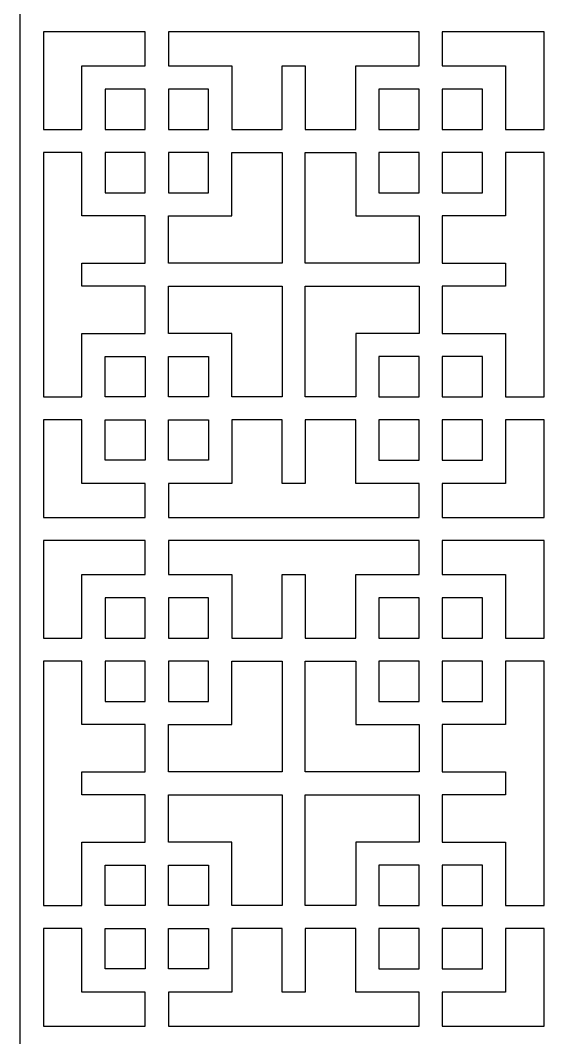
# Model space of a CAD drawing. Header units: centimetres. Extents: x -9.1 to 4.5, y -11.1 to 12.3.
# Drawn here: x -1.6 to 1.47, y 0.57 to 6.4 of the extents above; entities that cross this region are included whole.
import ezdxf

# ---------------------------------------------------------------- set-up
doc = ezdxf.new("R2010")
doc.units = ezdxf.units.CM
doc.header["$MEASUREMENT"] = 0
doc.layers.add('layer 1', color=7, linetype='Continuous')

msp = doc.modelspace()

# ---------------------------------------------------------------- linework, layer by layer
at = {"layer": 'layer 1', "color": 242}
for points, knots in [([(4.53861, -11.08839), (4.53861, -11.08839), (4.53861, -11.01742), (4.53861, -11.01742), (4.53861, -11.01742), (4.53861, -11.01742), (4.53861, -8.23555), (4.53861, -8.23555), (4.53861, -8.23555), (4.53861, -8.23555), (4.53861, -8.20024), (4.53861, -8.20024), (4.53861, -8.20024), (4.53861, -8.20024), (4.53861, -8.17408), (4.53861, -8.17408), (4.53861, -8.17408), (4.53861, -8.17408), (4.53861, -8.10311), (4.53861, -8.10311), (4.53861, -8.10311), (4.53861, -8.10311), (4.53861, -5.32124), (4.53861, -5.32124), (4.53861, -5.32124), (4.53861, -5.32124), (4.53861, -5.28593), (4.53861, -5.28593), (4.53861, -5.28593), (4.53861, -5.28593), (4.53861, -5.25977), (4.53861, -5.25977), (4.53861, -5.25977), (4.53861, -5.25977), (4.53861, -5.1888), (4.53861, -5.1888), (4.53861, -5.1888), (4.53861, -5.1888), (4.53861, -2.40694), (4.53861, -2.40694), (4.53861, -2.40694), (4.53861, -2.40694), (4.53861, -2.37162), (4.53861, -2.37162), (4.53861, -2.37162), (4.53861, -2.37162), (4.53861, -2.34547), (4.53861, -2.34547), (4.53861, -2.34547), (4.53861, -2.34547), (4.53861, -2.2745), (4.53861, -2.2745), (4.53861, -2.2745), (4.53861, -2.2745), (4.53861, 0.50737), (4.53861, 0.50737), (4.53861, 0.50737), (4.53861, 0.50737), (4.53861, 0.54268), (4.53861, 0.54268), (4.53861, 0.54268), (4.53861, 0.54268), (4.53861, 0.56884), (4.53861, 0.56884), (4.53861, 0.56884), (4.53861, 0.56884), (4.53861, 0.63981), (4.53861, 0.63981), (4.53861, 0.63981), (4.53861, 0.63981), (4.53861, 3.42168), (4.53861, 3.42168), (4.53861, 3.42168), (4.53861, 3.42168), (4.53861, 3.45699), (4.53861, 3.45699), (4.53861, 3.45699), (4.53861, 3.45699), (4.53861, 3.48315), (4.53861, 3.48315), (4.53861, 3.48315), (4.53861, 3.48315), (4.53861, 3.55412), (4.53861, 3.55412), (4.53861, 3.55412), (4.53861, 3.55412), (4.53861, 6.33599), (4.53861, 6.33599), (4.53861, 6.33599), (4.53861, 6.33599), (4.53861, 6.3713), (4.53861, 6.3713), (4.53861, 6.3713), (4.53861, 6.3713), (4.53861, 6.39745), (4.53861, 6.39745), (4.53861, 6.39745), (4.53861, 6.39745), (4.53861, 6.46843), (4.53861, 6.46843), (4.53861, 6.46843), (4.53861, 6.46843), (4.53861, 9.25029), (4.53861, 9.25029), (4.53861, 9.25029), (4.53861, 9.25029), (4.53861, 9.28561), (4.53861, 9.28561), (4.53861, 9.28561), (4.53861, 9.28561), (4.53861, 9.31176), (4.53861, 9.31176), (4.53861, 9.31176), (4.53861, 9.31176), (4.53861, 9.38273), (4.53861, 9.38273), (4.53861, 9.38273), (4.53861, 9.38273), (4.53861, 12.1646), (4.53861, 12.1646), (4.53861, 12.1646), (4.53861, 12.1646), (4.53861, 12.19991), (4.53861, 12.19991), (4.53861, 12.19991), (4.53861, 12.19991), (4.53861, 12.29704), (4.53861, 12.29704), (4.53861, 12.29704), (4.53861, 12.29704), (-1.60101, 12.29704), (-1.60101, 12.29704), (-1.60101, 12.29704), (-1.60101, 12.29704), (-1.60101, 12.19991), (-1.60101, 12.19991), (-1.60101, 12.19991), (-1.60101, 12.19991), (-1.60101, 12.1646), (-1.60101, 12.1646), (-1.60101, 12.1646), (-1.60101, 12.1646), (-1.60101, 9.38273), (-1.60101, 9.38273), (-1.60101, 9.38273), (-1.60101, 9.38273), (-1.60101, 9.3638), (-1.60101, 9.3638), (-1.60101, 9.3638), (-1.60101, 9.3638), (-1.60101, 9.28561), (-1.60101, 9.28561), (-1.60101, 9.28561), (-1.60101, 9.28561), (-1.60101, 9.25029), (-1.60101, 9.25029), (-1.60101, 9.25029), (-1.60101, 9.25029), (-1.60101, 6.46843), (-1.60101, 6.46843), (-1.60101, 6.46843), (-1.60101, 6.46843), (-1.60101, 6.44949), (-1.60101, 6.44949), (-1.60101, 6.44949), (-1.60101, 6.44949), (-1.60101, 6.3713), (-1.60101, 6.3713), (-1.60101, 6.3713), (-1.60101, 6.3713), (-1.60101, 6.33599), (-1.60101, 6.33599), (-1.60101, 6.33599), (-1.60101, 6.33599), (-1.60101, 3.55412), (-1.60101, 3.55412), (-1.60101, 3.55412), (-1.60101, 3.55412), (-1.60101, 3.53518), (-1.60101, 3.53518), (-1.60101, 3.53518), (-1.60101, 3.53518), (-1.60101, 3.45699), (-1.60101, 3.45699), (-1.60101, 3.45699), (-1.60101, 3.45699), (-1.60101, 3.42168), (-1.60101, 3.42168), (-1.60101, 3.42168), (-1.60101, 3.42168), (-1.60101, 0.63981), (-1.60101, 0.63981), (-1.60101, 0.63981), (-1.60101, 0.63981), (-1.60101, 0.62088), (-1.60101, 0.62088), (-1.60101, 0.62088), (-1.60101, 0.62088), (-1.60101, 0.54268), (-1.60101, 0.54268), (-1.60101, 0.54268), (-1.60101, 0.54268), (-1.60101, 0.50737), (-1.60101, 0.50737), (-1.60101, 0.50737), (-1.60101, 0.50737), (-1.60101, -2.2745), (-1.60101, -2.2745), (-1.60101, -2.2745), (-1.60101, -2.2745), (-1.60101, -2.29343), (-1.60101, -2.29343), (-1.60101, -2.29343), (-1.60101, -2.29343), (-1.60101, -2.37162), (-1.60101, -2.37162), (-1.60101, -2.37162), (-1.60101, -2.37162), (-1.60101, -2.40694), (-1.60101, -2.40694), (-1.60101, -2.40694), (-1.60101, -2.40694), (-1.60101, -5.1888), (-1.60101, -5.1888), (-1.60101, -5.1888), (-1.60101, -5.1888), (-1.60101, -5.20774), (-1.60101, -5.20774), (-1.60101, -5.20774), (-1.60101, -5.20774), (-1.60101, -5.28593), (-1.60101, -5.28593), (-1.60101, -5.28593), (-1.60101, -5.28593), (-1.60101, -5.32124), (-1.60101, -5.32124), (-1.60101, -5.32124), (-1.60101, -5.32124), (-1.60101, -8.10311), (-1.60101, -8.10311), (-1.60101, -8.10311), (-1.60101, -8.10311), (-1.60101, -8.12204), (-1.60101, -8.12204), (-1.60101, -8.12204), (-1.60101, -8.12204), (-1.60101, -8.20024), (-1.60101, -8.20024), (-1.60101, -8.20024), (-1.60101, -8.20024), (-1.60101, -8.23555), (-1.60101, -8.23555), (-1.60101, -8.23555), (-1.60101, -8.23555), (-1.60101, -11.01742), (-1.60101, -11.01742), (-1.60101, -11.01742), (-1.60101, -11.01742), (-1.60101, -11.03635), (-1.60101, -11.03635), (-1.60101, -11.03635), (-1.60101, -11.03635), (-1.60101, -11.14986), (-1.60101, -11.14986), (-1.60101, -11.14986), (-1.60101, -11.14986), (4.53861, -11.14986), (4.53861, -11.14986), (4.53861, -11.14986), (4.53861, -11.14986), (4.53861, -11.08839), (4.53861, -11.08839)], [0, 0, 0, 0, 0.0144928, 0.0144928, 0.0144928, 0.0144928, 0.0289855, 0.0289855, 0.0289855, 0.0289855, 0.0434783, 0.0434783, 0.0434783, 0.0434783, 0.057971, 0.057971, 0.057971, 0.057971, 0.0724638, 0.0724638, 0.0724638, 0.0724638, 0.0869565, 0.0869565, 0.0869565, 0.0869565, 0.1014493, 0.1014493, 0.1014493, 0.1014493, 0.115942, 0.115942, 0.115942, 0.115942, 0.1304348, 0.1304348, 0.1304348, 0.1304348, 0.1449275, 0.1449275, 0.1449275, 0.1449275, 0.1594203, 0.1594203, 0.1594203, 0.1594203, 0.173913, 0.173913, 0.173913, 0.173913, 0.1884058, 0.1884058, 0.1884058, 0.1884058, 0.2028986, 0.2028986, 0.2028986, 0.2028986, 0.2173913, 0.2173913, 0.2173913, 0.2173913, 0.2318841, 0.2318841, 0.2318841, 0.2318841, 0.2463768, 0.2463768, 0.2463768, 0.2463768, 0.2608696, 0.2608696, 0.2608696, 0.2608696, 0.2753623, 0.2753623, 0.2753623, 0.2753623, 0.2898551, 0.2898551, 0.2898551, 0.2898551, 0.3043478, 0.3043478, 0.3043478, 0.3043478, 0.3188406, 0.3188406, 0.3188406, 0.3188406, 0.3333333, 0.3333333, 0.3333333, 0.3333333, 0.3478261, 0.3478261, 0.3478261, 0.3478261, 0.3623188, 0.3623188, 0.3623188, 0.3623188, 0.3768116, 0.3768116, 0.3768116, 0.3768116, 0.3913043, 0.3913043, 0.3913043, 0.3913043, 0.4057971, 0.4057971, 0.4057971, 0.4057971, 0.4202899, 0.4202899, 0.4202899, 0.4202899, 0.4347826, 0.4347826, 0.4347826, 0.4347826, 0.4492754, 0.4492754, 0.4492754, 0.4492754, 0.4637681, 0.4637681, 0.4637681, 0.4637681, 0.4782609, 0.4782609, 0.4782609, 0.4782609, 0.4927536, 0.4927536, 0.4927536, 0.4927536, 0.5072464, 0.5072464, 0.5072464, 0.5072464, 0.5217391, 0.5217391, 0.5217391, 0.5217391, 0.5362319, 0.5362319, 0.5362319, 0.5362319, 0.5507246, 0.5507246, 0.5507246, 0.5507246, 0.5652174, 0.5652174, 0.5652174, 0.5652174, 0.5797101, 0.5797101, 0.5797101, 0.5797101, 0.5942029, 0.5942029, 0.5942029, 0.5942029, 0.6086957, 0.6086957, 0.6086957, 0.6086957, 0.6231884, 0.6231884, 0.6231884, 0.6231884, 0.6376812, 0.6376812, 0.6376812, 0.6376812, 0.6521739, 0.6521739, 0.6521739, 0.6521739, 0.6666667, 0.6666667, 0.6666667, 0.6666667, 0.6811594, 0.6811594, 0.6811594, 0.6811594, 0.6956522, 0.6956522, 0.6956522, 0.6956522, 0.7101449, 0.7101449, 0.7101449, 0.7101449, 0.7246377, 0.7246377, 0.7246377, 0.7246377, 0.7391304, 0.7391304, 0.7391304, 0.7391304, 0.7536232, 0.7536232, 0.7536232, 0.7536232, 0.7681159, 0.7681159, 0.7681159, 0.7681159, 0.7826087, 0.7826087, 0.7826087, 0.7826087, 0.7971014, 0.7971014, 0.7971014, 0.7971014, 0.8115942, 0.8115942, 0.8115942, 0.8115942, 0.826087, 0.826087, 0.826087, 0.826087, 0.8405797, 0.8405797, 0.8405797, 0.8405797, 0.8550725, 0.8550725, 0.8550725, 0.8550725, 0.8695652, 0.8695652, 0.8695652, 0.8695652, 0.884058, 0.884058, 0.884058, 0.884058, 0.8985507, 0.8985507, 0.8985507, 0.8985507, 0.9130435, 0.9130435, 0.9130435, 0.9130435, 0.9275362, 0.9275362, 0.9275362, 0.9275362, 0.942029, 0.942029, 0.942029, 0.942029, 0.9565217, 0.9565217, 0.9565217, 0.9565217, 0.9710145, 0.9710145, 0.9710145, 0.9710145, 1, 1, 1, 1]), ([(-0.88459, 6.33599), (-0.88459, 6.33599), (-0.88459, 6.14076), (-0.88459, 6.14076), (-0.88459, 6.14076), (-0.88459, 6.14076), (-1.24769, 6.14076), (-1.24769, 6.14076), (-1.24769, 6.14076), (-1.24769, 6.14076), (-1.24769, 5.77766), (-1.24769, 5.77766), (-1.24769, 5.77766), (-1.24769, 5.77766), (-1.46857, 5.77766), (-1.46857, 5.77766), (-1.46857, 5.77766), (-1.46857, 5.77766), (-1.46857, 6.33599), (-1.46857, 6.33599), (-1.46857, 6.33599), (-1.46857, 6.33599), (-0.88459, 6.33599), (-0.88459, 6.33599)], [0, 0, 0, 0, 0.1428571, 0.1428571, 0.1428571, 0.1428571, 0.2857143, 0.2857143, 0.2857143, 0.2857143, 0.4285714, 0.4285714, 0.4285714, 0.4285714, 0.5714286, 0.5714286, 0.5714286, 0.5714286, 0.7142857, 0.7142857, 0.7142857, 0.7142857, 1, 1, 1, 1]), ([(0.68615, 6.33599), (0.68615, 6.33599), (0.68615, 6.14076), (0.68615, 6.14076), (0.68615, 6.14076), (0.68615, 6.14076), (0.32305, 6.14076), (0.32305, 6.14076), (0.32305, 6.14076), (0.32305, 6.14076), (0.32305, 5.77766), (0.32305, 5.77766), (0.32305, 5.77766), (0.32305, 5.77766), (0.03322, 5.77766), (0.03322, 5.77766), (0.03322, 5.77766), (0.03322, 5.77766), (0.03322, 6.14076), (0.03322, 6.14076), (0.03322, 6.14076), (0.03322, 6.14076), (-0.09922, 6.14076), (-0.09922, 6.14076), (-0.09922, 6.14076), (-0.09922, 6.14076), (-0.09922, 5.77766), (-0.09922, 5.77766), (-0.09922, 5.77766), (-0.09922, 5.77766), (-0.38904, 5.77766), (-0.38904, 5.77766), (-0.38904, 5.77766), (-0.38904, 5.77766), (-0.38904, 6.14076), (-0.38904, 6.14076), (-0.38904, 6.14076), (-0.38904, 6.14076), (-0.75215, 6.14076), (-0.75215, 6.14076), (-0.75215, 6.14076), (-0.75215, 6.14076), (-0.75215, 6.33599), (-0.75215, 6.33599), (-0.75215, 6.33599), (-0.75215, 6.33599), (0.68615, 6.33599), (0.68615, 6.33599)], [0, 0, 0, 0, 0.0769231, 0.0769231, 0.0769231, 0.0769231, 0.1538462, 0.1538462, 0.1538462, 0.1538462, 0.2307692, 0.2307692, 0.2307692, 0.2307692, 0.3076923, 0.3076923, 0.3076923, 0.3076923, 0.3846154, 0.3846154, 0.3846154, 0.3846154, 0.4615385, 0.4615385, 0.4615385, 0.4615385, 0.5384615, 0.5384615, 0.5384615, 0.5384615, 0.6153846, 0.6153846, 0.6153846, 0.6153846, 0.6923077, 0.6923077, 0.6923077, 0.6923077, 0.7692308, 0.7692308, 0.7692308, 0.7692308, 0.8461538, 0.8461538, 0.8461538, 0.8461538, 1, 1, 1, 1]), ([(1.40258, 6.33599), (1.40258, 6.33599), (1.40258, 5.77766), (1.40258, 5.77766), (1.40258, 5.77766), (1.40258, 5.77766), (1.18169, 5.77766), (1.18169, 5.77766), (1.18169, 5.77766), (1.18169, 5.77766), (1.18169, 6.14076), (1.18169, 6.14076), (1.18169, 6.14076), (1.18169, 6.14076), (0.81859, 6.14076), (0.81859, 6.14076), (0.81859, 6.14076), (0.81859, 6.14076), (0.81859, 6.33599), (0.81859, 6.33599), (0.81859, 6.33599), (0.81859, 6.33599), (1.40258, 6.33599), (1.40258, 6.33599)], [0, 0, 0, 0, 0.1428571, 0.1428571, 0.1428571, 0.1428571, 0.2857143, 0.2857143, 0.2857143, 0.2857143, 0.4285714, 0.4285714, 0.4285714, 0.4285714, 0.5714286, 0.5714286, 0.5714286, 0.5714286, 0.7142857, 0.7142857, 0.7142857, 0.7142857, 1, 1, 1, 1]), ([(-0.88459, 6.00832), (-0.88459, 6.00832), (-0.88459, 5.77766), (-0.88459, 5.77766), (-0.88459, 5.77766), (-0.88459, 5.77766), (-1.11525, 5.77766), (-1.11525, 5.77766), (-1.11525, 5.77766), (-1.11525, 5.77766), (-1.11525, 6.00832), (-1.11525, 6.00832), (-1.11525, 6.00832), (-1.11525, 6.00832), (-0.88459, 6.00832), (-0.88459, 6.00832)], [0, 0, 0, 0, 0.2, 0.2, 0.2, 0.2, 0.4, 0.4, 0.4, 0.4, 0.6, 0.6, 0.6, 0.6, 1, 1, 1, 1]), ([(-0.75215, 5.77766), (-0.75215, 5.77766), (-0.75215, 6.00832), (-0.75215, 6.00832), (-0.75215, 6.00832), (-0.75215, 6.00832), (-0.52148, 6.00832), (-0.52148, 6.00832), (-0.52148, 6.00832), (-0.52148, 6.00832), (-0.52148, 5.77766), (-0.52148, 5.77766), (-0.52148, 5.77766), (-0.52148, 5.77766), (-0.75215, 5.77766), (-0.75215, 5.77766)], [0, 0, 0, 0, 0.2, 0.2, 0.2, 0.2, 0.4, 0.4, 0.4, 0.4, 0.6, 0.6, 0.6, 0.6, 1, 1, 1, 1]), ([(0.68615, 5.77766), (0.68615, 5.77766), (0.45549, 5.77766), (0.45549, 5.77766), (0.45549, 5.77766), (0.45549, 5.77766), (0.45549, 6.00832), (0.45549, 6.00832), (0.45549, 6.00832), (0.45549, 6.00832), (0.68615, 6.00832), (0.68615, 6.00832), (0.68615, 6.00832), (0.68615, 6.00832), (0.68615, 5.77766), (0.68615, 5.77766)], [0, 0, 0, 0, 0.2, 0.2, 0.2, 0.2, 0.4, 0.4, 0.4, 0.4, 0.6, 0.6, 0.6, 0.6, 1, 1, 1, 1]), ([(1.04925, 5.77766), (1.04925, 5.77766), (0.81859, 5.77766), (0.81859, 5.77766), (0.81859, 5.77766), (0.81859, 5.77766), (0.81859, 6.00832), (0.81859, 6.00832), (0.81859, 6.00832), (0.81859, 6.00832), (1.04925, 6.00832), (1.04925, 6.00832), (1.04925, 6.00832), (1.04925, 6.00832), (1.04925, 5.77766), (1.04925, 5.77766)], [0, 0, 0, 0, 0.2, 0.2, 0.2, 0.2, 0.4, 0.4, 0.4, 0.4, 0.6, 0.6, 0.6, 0.6, 1, 1, 1, 1]), ([(-1.46857, 5.64522), (-1.46857, 5.64522), (-1.24769, 5.64522), (-1.24769, 5.64522), (-1.24769, 5.64522), (-1.24769, 5.64522), (-1.24769, 5.28212), (-1.24769, 5.28212), (-1.24769, 5.28212), (-1.24769, 5.28212), (-0.88459, 5.28212), (-0.88459, 5.28212), (-0.88459, 5.28212), (-0.88459, 5.28212), (-0.88459, 5.01127), (-0.88459, 5.01127), (-0.88459, 5.01127), (-0.88459, 5.01127), (-1.24769, 5.01127), (-1.24769, 5.01127), (-1.24769, 5.01127), (-1.24769, 5.01127), (-1.24769, 4.87883), (-1.24769, 4.87883), (-1.24769, 4.87883), (-1.24769, 4.87883), (-0.88459, 4.87883), (-0.88459, 4.87883), (-0.88459, 4.87883), (-0.88459, 4.87883), (-0.88459, 4.60798), (-0.88459, 4.60798), (-0.88459, 4.60798), (-0.88459, 4.60798), (-1.24769, 4.60798), (-1.24769, 4.60798), (-1.24769, 4.60798), (-1.24769, 4.60798), (-1.24769, 4.24488), (-1.24769, 4.24488), (-1.24769, 4.24488), (-1.24769, 4.24488), (-1.46857, 4.24488), (-1.46857, 4.24488), (-1.46857, 4.24488), (-1.46857, 4.24488), (-1.46857, 5.64522), (-1.46857, 5.64522)], [0, 0, 0, 0, 0.0769231, 0.0769231, 0.0769231, 0.0769231, 0.1538462, 0.1538462, 0.1538462, 0.1538462, 0.2307692, 0.2307692, 0.2307692, 0.2307692, 0.3076923, 0.3076923, 0.3076923, 0.3076923, 0.3846154, 0.3846154, 0.3846154, 0.3846154, 0.4615385, 0.4615385, 0.4615385, 0.4615385, 0.5384615, 0.5384615, 0.5384615, 0.5384615, 0.6153846, 0.6153846, 0.6153846, 0.6153846, 0.6923077, 0.6923077, 0.6923077, 0.6923077, 0.7692308, 0.7692308, 0.7692308, 0.7692308, 0.8461538, 0.8461538, 0.8461538, 0.8461538, 1, 1, 1, 1]), ([(-0.88459, 5.64522), (-0.88459, 5.64522), (-0.88459, 5.41456), (-0.88459, 5.41456), (-0.88459, 5.41456), (-0.88459, 5.41456), (-1.11525, 5.41456), (-1.11525, 5.41456), (-1.11525, 5.41456), (-1.11525, 5.41456), (-1.11525, 5.64522), (-1.11525, 5.64522), (-1.11525, 5.64522), (-1.11525, 5.64522), (-0.88459, 5.64522), (-0.88459, 5.64522)], [0, 0, 0, 0, 0.2, 0.2, 0.2, 0.2, 0.4, 0.4, 0.4, 0.4, 0.6, 0.6, 0.6, 0.6, 1, 1, 1, 1]), ([(-0.09922, 5.01127), (-0.09922, 5.01127), (-0.09922, 5.64522), (-0.09922, 5.64522), (-0.09922, 5.64522), (-0.09922, 5.64522), (-0.38904, 5.64522), (-0.38904, 5.64522), (-0.38904, 5.64522), (-0.38904, 5.64522), (-0.38904, 5.28212), (-0.38904, 5.28212), (-0.38904, 5.28212), (-0.38904, 5.28212), (-0.75215, 5.28212), (-0.75215, 5.28212), (-0.75215, 5.28212), (-0.75215, 5.28212), (-0.75215, 5.01127), (-0.75215, 5.01127), (-0.75215, 5.01127), (-0.75215, 5.01127), (-0.09922, 5.01127), (-0.09922, 5.01127)], [0, 0, 0, 0, 0.1428571, 0.1428571, 0.1428571, 0.1428571, 0.2857143, 0.2857143, 0.2857143, 0.2857143, 0.4285714, 0.4285714, 0.4285714, 0.4285714, 0.5714286, 0.5714286, 0.5714286, 0.5714286, 0.7142857, 0.7142857, 0.7142857, 0.7142857, 1, 1, 1, 1]), ([(-0.75215, 5.41456), (-0.75215, 5.41456), (-0.75215, 5.64522), (-0.75215, 5.64522), (-0.75215, 5.64522), (-0.75215, 5.64522), (-0.52148, 5.64522), (-0.52148, 5.64522), (-0.52148, 5.64522), (-0.52148, 5.64522), (-0.52148, 5.41456), (-0.52148, 5.41456), (-0.52148, 5.41456), (-0.52148, 5.41456), (-0.75215, 5.41456), (-0.75215, 5.41456)], [0, 0, 0, 0, 0.2, 0.2, 0.2, 0.2, 0.4, 0.4, 0.4, 0.4, 0.6, 0.6, 0.6, 0.6, 1, 1, 1, 1]), ([(0.03322, 5.64522), (0.03322, 5.64522), (0.03322, 5.01127), (0.03322, 5.01127), (0.03322, 5.01127), (0.03322, 5.01127), (0.68615, 5.01127), (0.68615, 5.01127), (0.68615, 5.01127), (0.68615, 5.01127), (0.68615, 5.28212), (0.68615, 5.28212), (0.68615, 5.28212), (0.68615, 5.28212), (0.32305, 5.28212), (0.32305, 5.28212), (0.32305, 5.28212), (0.32305, 5.28212), (0.32305, 5.64522), (0.32305, 5.64522), (0.32305, 5.64522), (0.32305, 5.64522), (0.03322, 5.64522), (0.03322, 5.64522)], [0, 0, 0, 0, 0.1428571, 0.1428571, 0.1428571, 0.1428571, 0.2857143, 0.2857143, 0.2857143, 0.2857143, 0.4285714, 0.4285714, 0.4285714, 0.4285714, 0.5714286, 0.5714286, 0.5714286, 0.5714286, 0.7142857, 0.7142857, 0.7142857, 0.7142857, 1, 1, 1, 1]), ([(0.45549, 5.64522), (0.45549, 5.64522), (0.68615, 5.64522), (0.68615, 5.64522), (0.68615, 5.64522), (0.68615, 5.64522), (0.68615, 5.41456), (0.68615, 5.41456), (0.68615, 5.41456), (0.68615, 5.41456), (0.45549, 5.41456), (0.45549, 5.41456), (0.45549, 5.41456), (0.45549, 5.41456), (0.45549, 5.64522), (0.45549, 5.64522)], [0, 0, 0, 0, 0.2, 0.2, 0.2, 0.2, 0.4, 0.4, 0.4, 0.4, 0.6, 0.6, 0.6, 0.6, 1, 1, 1, 1]), ([(1.40258, 4.24488), (1.40258, 4.24488), (1.18169, 4.24488), (1.18169, 4.24488), (1.18169, 4.24488), (1.18169, 4.24488), (1.18169, 4.60798), (1.18169, 4.60798), (1.18169, 4.60798), (1.18169, 4.60798), (0.81859, 4.60798), (0.81859, 4.60798), (0.81859, 4.60798), (0.81859, 4.60798), (0.81859, 4.87883), (0.81859, 4.87883), (0.81859, 4.87883), (0.81859, 4.87883), (1.18169, 4.87883), (1.18169, 4.87883), (1.18169, 4.87883), (1.18169, 4.87883), (1.18169, 5.01127), (1.18169, 5.01127), (1.18169, 5.01127), (1.18169, 5.01127), (0.81859, 5.01127), (0.81859, 5.01127), (0.81859, 5.01127), (0.81859, 5.01127), (0.81859, 5.28212), (0.81859, 5.28212), (0.81859, 5.28212), (0.81859, 5.28212), (1.18169, 5.28212), (1.18169, 5.28212), (1.18169, 5.28212), (1.18169, 5.28212), (1.18169, 5.64522), (1.18169, 5.64522), (1.18169, 5.64522), (1.18169, 5.64522), (1.40258, 5.64522), (1.40258, 5.64522), (1.40258, 5.64522), (1.40258, 5.64522), (1.40258, 4.24488), (1.40258, 4.24488)], [0, 0, 0, 0, 0.0769231, 0.0769231, 0.0769231, 0.0769231, 0.1538462, 0.1538462, 0.1538462, 0.1538462, 0.2307692, 0.2307692, 0.2307692, 0.2307692, 0.3076923, 0.3076923, 0.3076923, 0.3076923, 0.3846154, 0.3846154, 0.3846154, 0.3846154, 0.4615385, 0.4615385, 0.4615385, 0.4615385, 0.5384615, 0.5384615, 0.5384615, 0.5384615, 0.6153846, 0.6153846, 0.6153846, 0.6153846, 0.6923077, 0.6923077, 0.6923077, 0.6923077, 0.7692308, 0.7692308, 0.7692308, 0.7692308, 0.8461538, 0.8461538, 0.8461538, 0.8461538, 1, 1, 1, 1]), ([(0.81859, 5.64522), (0.81859, 5.64522), (1.04925, 5.64522), (1.04925, 5.64522), (1.04925, 5.64522), (1.04925, 5.64522), (1.04925, 5.41456), (1.04925, 5.41456), (1.04925, 5.41456), (1.04925, 5.41456), (0.81859, 5.41456), (0.81859, 5.41456), (0.81859, 5.41456), (0.81859, 5.41456), (0.81859, 5.64522), (0.81859, 5.64522)], [0, 0, 0, 0, 0.2, 0.2, 0.2, 0.2, 0.4, 0.4, 0.4, 0.4, 0.6, 0.6, 0.6, 0.6, 1, 1, 1, 1]), ([(-0.09922, 4.24488), (-0.09922, 4.24488), (-0.09922, 4.87883), (-0.09922, 4.87883), (-0.09922, 4.87883), (-0.09922, 4.87883), (-0.75215, 4.87883), (-0.75215, 4.87883), (-0.75215, 4.87883), (-0.75215, 4.87883), (-0.75215, 4.60798), (-0.75215, 4.60798), (-0.75215, 4.60798), (-0.75215, 4.60798), (-0.38904, 4.60798), (-0.38904, 4.60798), (-0.38904, 4.60798), (-0.38904, 4.60798), (-0.38904, 4.24488), (-0.38904, 4.24488), (-0.38904, 4.24488), (-0.38904, 4.24488), (-0.09922, 4.24488), (-0.09922, 4.24488)], [0, 0, 0, 0, 0.1428571, 0.1428571, 0.1428571, 0.1428571, 0.2857143, 0.2857143, 0.2857143, 0.2857143, 0.4285714, 0.4285714, 0.4285714, 0.4285714, 0.5714286, 0.5714286, 0.5714286, 0.5714286, 0.7142857, 0.7142857, 0.7142857, 0.7142857, 1, 1, 1, 1]), ([(0.03322, 4.87883), (0.03322, 4.87883), (0.03322, 4.24488), (0.03322, 4.24488), (0.03322, 4.24488), (0.03322, 4.24488), (0.32305, 4.24488), (0.32305, 4.24488), (0.32305, 4.24488), (0.32305, 4.24488), (0.32305, 4.60798), (0.32305, 4.60798), (0.32305, 4.60798), (0.32305, 4.60798), (0.68615, 4.60798), (0.68615, 4.60798), (0.68615, 4.60798), (0.68615, 4.60798), (0.68615, 4.87883), (0.68615, 4.87883), (0.68615, 4.87883), (0.68615, 4.87883), (0.03322, 4.87883), (0.03322, 4.87883)], [0, 0, 0, 0, 0.1428571, 0.1428571, 0.1428571, 0.1428571, 0.2857143, 0.2857143, 0.2857143, 0.2857143, 0.4285714, 0.4285714, 0.4285714, 0.4285714, 0.5714286, 0.5714286, 0.5714286, 0.5714286, 0.7142857, 0.7142857, 0.7142857, 0.7142857, 1, 1, 1, 1]), ([(-0.88459, 4.24488), (-0.88459, 4.24488), (-0.88459, 4.47554), (-0.88459, 4.47554), (-0.88459, 4.47554), (-0.88459, 4.47554), (-1.11525, 4.47554), (-1.11525, 4.47554), (-1.11525, 4.47554), (-1.11525, 4.47554), (-1.11525, 4.24488), (-1.11525, 4.24488), (-1.11525, 4.24488), (-1.11525, 4.24488), (-0.88459, 4.24488), (-0.88459, 4.24488)], [0, 0, 0, 0, 0.2, 0.2, 0.2, 0.2, 0.4, 0.4, 0.4, 0.4, 0.6, 0.6, 0.6, 0.6, 1, 1, 1, 1]), ([(-0.75215, 4.47554), (-0.75215, 4.47554), (-0.75215, 4.24488), (-0.75215, 4.24488), (-0.75215, 4.24488), (-0.75215, 4.24488), (-0.52148, 4.24488), (-0.52148, 4.24488), (-0.52148, 4.24488), (-0.52148, 4.24488), (-0.52148, 4.47554), (-0.52148, 4.47554), (-0.52148, 4.47554), (-0.52148, 4.47554), (-0.75215, 4.47554), (-0.75215, 4.47554)], [0, 0, 0, 0, 0.2, 0.2, 0.2, 0.2, 0.4, 0.4, 0.4, 0.4, 0.6, 0.6, 0.6, 0.6, 1, 1, 1, 1]), ([(0.68615, 4.24488), (0.68615, 4.24488), (0.45549, 4.24488), (0.45549, 4.24488), (0.45549, 4.24488), (0.45549, 4.24488), (0.45549, 4.47554), (0.45549, 4.47554), (0.45549, 4.47554), (0.45549, 4.47554), (0.68615, 4.47554), (0.68615, 4.47554), (0.68615, 4.47554), (0.68615, 4.47554), (0.68615, 4.24488), (0.68615, 4.24488)], [0, 0, 0, 0, 0.2, 0.2, 0.2, 0.2, 0.4, 0.4, 0.4, 0.4, 0.6, 0.6, 0.6, 0.6, 1, 1, 1, 1]), ([(1.04925, 4.24488), (1.04925, 4.24488), (0.81859, 4.24488), (0.81859, 4.24488), (0.81859, 4.24488), (0.81859, 4.24488), (0.81859, 4.47554), (0.81859, 4.47554), (0.81859, 4.47554), (0.81859, 4.47554), (1.04925, 4.47554), (1.04925, 4.47554), (1.04925, 4.47554), (1.04925, 4.47554), (1.04925, 4.24488), (1.04925, 4.24488)], [0, 0, 0, 0, 0.2, 0.2, 0.2, 0.2, 0.4, 0.4, 0.4, 0.4, 0.6, 0.6, 0.6, 0.6, 1, 1, 1, 1]), ([(-1.24769, 3.74934), (-1.24769, 3.74934), (-0.88459, 3.74934), (-0.88459, 3.74934), (-0.88459, 3.74934), (-0.88459, 3.74934), (-0.88459, 3.55412), (-0.88459, 3.55412), (-0.88459, 3.55412), (-0.88459, 3.55412), (-1.46857, 3.55412), (-1.46857, 3.55412), (-1.46857, 3.55412), (-1.46857, 3.55412), (-1.46857, 4.11244), (-1.46857, 4.11244), (-1.46857, 4.11244), (-1.46857, 4.11244), (-1.24769, 4.11244), (-1.24769, 4.11244), (-1.24769, 4.11244), (-1.24769, 4.11244), (-1.24769, 3.74934), (-1.24769, 3.74934)], [0, 0, 0, 0, 0.1428571, 0.1428571, 0.1428571, 0.1428571, 0.2857143, 0.2857143, 0.2857143, 0.2857143, 0.4285714, 0.4285714, 0.4285714, 0.4285714, 0.5714286, 0.5714286, 0.5714286, 0.5714286, 0.7142857, 0.7142857, 0.7142857, 0.7142857, 1, 1, 1, 1]), ([(-0.88459, 3.88178), (-0.88459, 3.88178), (-0.88459, 4.11244), (-0.88459, 4.11244), (-0.88459, 4.11244), (-0.88459, 4.11244), (-1.11525, 4.11244), (-1.11525, 4.11244), (-1.11525, 4.11244), (-1.11525, 4.11244), (-1.11525, 3.88178), (-1.11525, 3.88178), (-1.11525, 3.88178), (-1.11525, 3.88178), (-0.88459, 3.88178), (-0.88459, 3.88178)], [0, 0, 0, 0, 0.2, 0.2, 0.2, 0.2, 0.4, 0.4, 0.4, 0.4, 0.6, 0.6, 0.6, 0.6, 1, 1, 1, 1]), ([(-0.75215, 3.55412), (-0.75215, 3.55412), (-0.75215, 3.74934), (-0.75215, 3.74934), (-0.75215, 3.74934), (-0.75215, 3.74934), (-0.38904, 3.74934), (-0.38904, 3.74934), (-0.38904, 3.74934), (-0.38904, 3.74934), (-0.38904, 4.11244), (-0.38904, 4.11244), (-0.38904, 4.11244), (-0.38904, 4.11244), (-0.09922, 4.11244), (-0.09922, 4.11244), (-0.09922, 4.11244), (-0.09922, 4.11244), (-0.09922, 3.74934), (-0.09922, 3.74934), (-0.09922, 3.74934), (-0.09922, 3.74934), (0.03322, 3.74934), (0.03322, 3.74934), (0.03322, 3.74934), (0.03322, 3.74934), (0.03322, 4.11244), (0.03322, 4.11244), (0.03322, 4.11244), (0.03322, 4.11244), (0.32305, 4.11244), (0.32305, 4.11244), (0.32305, 4.11244), (0.32305, 4.11244), (0.32305, 3.74934), (0.32305, 3.74934), (0.32305, 3.74934), (0.32305, 3.74934), (0.68615, 3.74934), (0.68615, 3.74934), (0.68615, 3.74934), (0.68615, 3.74934), (0.68615, 3.55412), (0.68615, 3.55412), (0.68615, 3.55412), (0.68615, 3.55412), (-0.75215, 3.55412), (-0.75215, 3.55412)], [0, 0, 0, 0, 0.0769231, 0.0769231, 0.0769231, 0.0769231, 0.1538462, 0.1538462, 0.1538462, 0.1538462, 0.2307692, 0.2307692, 0.2307692, 0.2307692, 0.3076923, 0.3076923, 0.3076923, 0.3076923, 0.3846154, 0.3846154, 0.3846154, 0.3846154, 0.4615385, 0.4615385, 0.4615385, 0.4615385, 0.5384615, 0.5384615, 0.5384615, 0.5384615, 0.6153846, 0.6153846, 0.6153846, 0.6153846, 0.6923077, 0.6923077, 0.6923077, 0.6923077, 0.7692308, 0.7692308, 0.7692308, 0.7692308, 0.8461538, 0.8461538, 0.8461538, 0.8461538, 1, 1, 1, 1]), ([(-0.75215, 4.11244), (-0.75215, 4.11244), (-0.75215, 3.88178), (-0.75215, 3.88178), (-0.75215, 3.88178), (-0.75215, 3.88178), (-0.52148, 3.88178), (-0.52148, 3.88178), (-0.52148, 3.88178), (-0.52148, 3.88178), (-0.52148, 4.11244), (-0.52148, 4.11244), (-0.52148, 4.11244), (-0.52148, 4.11244), (-0.75215, 4.11244), (-0.75215, 4.11244)], [0, 0, 0, 0, 0.2, 0.2, 0.2, 0.2, 0.4, 0.4, 0.4, 0.4, 0.6, 0.6, 0.6, 0.6, 1, 1, 1, 1]), ([(0.45549, 4.11244), (0.45549, 4.11244), (0.68615, 4.11244), (0.68615, 4.11244), (0.68615, 4.11244), (0.68615, 4.11244), (0.68615, 3.88178), (0.68615, 3.88178), (0.68615, 3.88178), (0.68615, 3.88178), (0.45549, 3.88178), (0.45549, 3.88178), (0.45549, 3.88178), (0.45549, 3.88178), (0.45549, 4.11244), (0.45549, 4.11244)], [0, 0, 0, 0, 0.2, 0.2, 0.2, 0.2, 0.4, 0.4, 0.4, 0.4, 0.6, 0.6, 0.6, 0.6, 1, 1, 1, 1]), ([(0.81859, 3.55412), (0.81859, 3.55412), (0.81859, 3.74934), (0.81859, 3.74934), (0.81859, 3.74934), (0.81859, 3.74934), (1.18169, 3.74934), (1.18169, 3.74934), (1.18169, 3.74934), (1.18169, 3.74934), (1.18169, 4.11244), (1.18169, 4.11244), (1.18169, 4.11244), (1.18169, 4.11244), (1.40258, 4.11244), (1.40258, 4.11244), (1.40258, 4.11244), (1.40258, 4.11244), (1.40258, 3.55412), (1.40258, 3.55412), (1.40258, 3.55412), (1.40258, 3.55412), (0.81859, 3.55412), (0.81859, 3.55412)], [0, 0, 0, 0, 0.1428571, 0.1428571, 0.1428571, 0.1428571, 0.2857143, 0.2857143, 0.2857143, 0.2857143, 0.4285714, 0.4285714, 0.4285714, 0.4285714, 0.5714286, 0.5714286, 0.5714286, 0.5714286, 0.7142857, 0.7142857, 0.7142857, 0.7142857, 1, 1, 1, 1]), ([(0.81859, 4.11244), (0.81859, 4.11244), (1.04925, 4.11244), (1.04925, 4.11244), (1.04925, 4.11244), (1.04925, 4.11244), (1.04925, 3.88178), (1.04925, 3.88178), (1.04925, 3.88178), (1.04925, 3.88178), (0.81859, 3.88178), (0.81859, 3.88178), (0.81859, 3.88178), (0.81859, 3.88178), (0.81859, 4.11244), (0.81859, 4.11244)], [0, 0, 0, 0, 0.2, 0.2, 0.2, 0.2, 0.4, 0.4, 0.4, 0.4, 0.6, 0.6, 0.6, 0.6, 1, 1, 1, 1]), ([(-0.88459, 3.42168), (-0.88459, 3.42168), (-0.88459, 3.22646), (-0.88459, 3.22646), (-0.88459, 3.22646), (-0.88459, 3.22646), (-1.24769, 3.22646), (-1.24769, 3.22646), (-1.24769, 3.22646), (-1.24769, 3.22646), (-1.24769, 2.86335), (-1.24769, 2.86335), (-1.24769, 2.86335), (-1.24769, 2.86335), (-1.46857, 2.86335), (-1.46857, 2.86335), (-1.46857, 2.86335), (-1.46857, 2.86335), (-1.46857, 3.42168), (-1.46857, 3.42168), (-1.46857, 3.42168), (-1.46857, 3.42168), (-0.88459, 3.42168), (-0.88459, 3.42168)], [0, 0, 0, 0, 0.1428571, 0.1428571, 0.1428571, 0.1428571, 0.2857143, 0.2857143, 0.2857143, 0.2857143, 0.4285714, 0.4285714, 0.4285714, 0.4285714, 0.5714286, 0.5714286, 0.5714286, 0.5714286, 0.7142857, 0.7142857, 0.7142857, 0.7142857, 1, 1, 1, 1]), ([(0.68615, 3.42168), (0.68615, 3.42168), (0.68615, 3.22646), (0.68615, 3.22646), (0.68615, 3.22646), (0.68615, 3.22646), (0.32305, 3.22646), (0.32305, 3.22646), (0.32305, 3.22646), (0.32305, 3.22646), (0.32305, 2.86335), (0.32305, 2.86335), (0.32305, 2.86335), (0.32305, 2.86335), (0.03322, 2.86335), (0.03322, 2.86335), (0.03322, 2.86335), (0.03322, 2.86335), (0.03322, 3.22646), (0.03322, 3.22646), (0.03322, 3.22646), (0.03322, 3.22646), (-0.09922, 3.22646), (-0.09922, 3.22646), (-0.09922, 3.22646), (-0.09922, 3.22646), (-0.09922, 2.86335), (-0.09922, 2.86335), (-0.09922, 2.86335), (-0.09922, 2.86335), (-0.38904, 2.86335), (-0.38904, 2.86335), (-0.38904, 2.86335), (-0.38904, 2.86335), (-0.38904, 3.22646), (-0.38904, 3.22646), (-0.38904, 3.22646), (-0.38904, 3.22646), (-0.75215, 3.22646), (-0.75215, 3.22646), (-0.75215, 3.22646), (-0.75215, 3.22646), (-0.75215, 3.42168), (-0.75215, 3.42168), (-0.75215, 3.42168), (-0.75215, 3.42168), (0.68615, 3.42168), (0.68615, 3.42168)], [0, 0, 0, 0, 0.0769231, 0.0769231, 0.0769231, 0.0769231, 0.1538462, 0.1538462, 0.1538462, 0.1538462, 0.2307692, 0.2307692, 0.2307692, 0.2307692, 0.3076923, 0.3076923, 0.3076923, 0.3076923, 0.3846154, 0.3846154, 0.3846154, 0.3846154, 0.4615385, 0.4615385, 0.4615385, 0.4615385, 0.5384615, 0.5384615, 0.5384615, 0.5384615, 0.6153846, 0.6153846, 0.6153846, 0.6153846, 0.6923077, 0.6923077, 0.6923077, 0.6923077, 0.7692308, 0.7692308, 0.7692308, 0.7692308, 0.8461538, 0.8461538, 0.8461538, 0.8461538, 1, 1, 1, 1]), ([(1.40258, 3.42168), (1.40258, 3.42168), (1.40258, 2.86335), (1.40258, 2.86335), (1.40258, 2.86335), (1.40258, 2.86335), (1.18169, 2.86335), (1.18169, 2.86335), (1.18169, 2.86335), (1.18169, 2.86335), (1.18169, 3.22646), (1.18169, 3.22646), (1.18169, 3.22646), (1.18169, 3.22646), (0.81859, 3.22646), (0.81859, 3.22646), (0.81859, 3.22646), (0.81859, 3.22646), (0.81859, 3.42168), (0.81859, 3.42168), (0.81859, 3.42168), (0.81859, 3.42168), (1.40258, 3.42168), (1.40258, 3.42168)], [0, 0, 0, 0, 0.1428571, 0.1428571, 0.1428571, 0.1428571, 0.2857143, 0.2857143, 0.2857143, 0.2857143, 0.4285714, 0.4285714, 0.4285714, 0.4285714, 0.5714286, 0.5714286, 0.5714286, 0.5714286, 0.7142857, 0.7142857, 0.7142857, 0.7142857, 1, 1, 1, 1]), ([(-0.88459, 3.09402), (-0.88459, 3.09402), (-0.88459, 2.86335), (-0.88459, 2.86335), (-0.88459, 2.86335), (-0.88459, 2.86335), (-1.11525, 2.86335), (-1.11525, 2.86335), (-1.11525, 2.86335), (-1.11525, 2.86335), (-1.11525, 3.09402), (-1.11525, 3.09402), (-1.11525, 3.09402), (-1.11525, 3.09402), (-0.88459, 3.09402), (-0.88459, 3.09402)], [0, 0, 0, 0, 0.2, 0.2, 0.2, 0.2, 0.4, 0.4, 0.4, 0.4, 0.6, 0.6, 0.6, 0.6, 1, 1, 1, 1]), ([(-0.75215, 2.86335), (-0.75215, 2.86335), (-0.75215, 3.09402), (-0.75215, 3.09402), (-0.75215, 3.09402), (-0.75215, 3.09402), (-0.52148, 3.09402), (-0.52148, 3.09402), (-0.52148, 3.09402), (-0.52148, 3.09402), (-0.52148, 2.86335), (-0.52148, 2.86335), (-0.52148, 2.86335), (-0.52148, 2.86335), (-0.75215, 2.86335), (-0.75215, 2.86335)], [0, 0, 0, 0, 0.2, 0.2, 0.2, 0.2, 0.4, 0.4, 0.4, 0.4, 0.6, 0.6, 0.6, 0.6, 1, 1, 1, 1]), ([(0.68615, 2.86335), (0.68615, 2.86335), (0.45549, 2.86335), (0.45549, 2.86335), (0.45549, 2.86335), (0.45549, 2.86335), (0.45549, 3.09402), (0.45549, 3.09402), (0.45549, 3.09402), (0.45549, 3.09402), (0.68615, 3.09402), (0.68615, 3.09402), (0.68615, 3.09402), (0.68615, 3.09402), (0.68615, 2.86335), (0.68615, 2.86335)], [0, 0, 0, 0, 0.2, 0.2, 0.2, 0.2, 0.4, 0.4, 0.4, 0.4, 0.6, 0.6, 0.6, 0.6, 1, 1, 1, 1]), ([(1.04925, 2.86335), (1.04925, 2.86335), (0.81859, 2.86335), (0.81859, 2.86335), (0.81859, 2.86335), (0.81859, 2.86335), (0.81859, 3.09402), (0.81859, 3.09402), (0.81859, 3.09402), (0.81859, 3.09402), (1.04925, 3.09402), (1.04925, 3.09402), (1.04925, 3.09402), (1.04925, 3.09402), (1.04925, 2.86335), (1.04925, 2.86335)], [0, 0, 0, 0, 0.2, 0.2, 0.2, 0.2, 0.4, 0.4, 0.4, 0.4, 0.6, 0.6, 0.6, 0.6, 1, 1, 1, 1]), ([(-1.46857, 2.73091), (-1.46857, 2.73091), (-1.24769, 2.73091), (-1.24769, 2.73091), (-1.24769, 2.73091), (-1.24769, 2.73091), (-1.24769, 2.36781), (-1.24769, 2.36781), (-1.24769, 2.36781), (-1.24769, 2.36781), (-0.88459, 2.36781), (-0.88459, 2.36781), (-0.88459, 2.36781), (-0.88459, 2.36781), (-0.88459, 2.09696), (-0.88459, 2.09696), (-0.88459, 2.09696), (-0.88459, 2.09696), (-1.24769, 2.09696), (-1.24769, 2.09696), (-1.24769, 2.09696), (-1.24769, 2.09696), (-1.24769, 1.96452), (-1.24769, 1.96452), (-1.24769, 1.96452), (-1.24769, 1.96452), (-0.88459, 1.96452), (-0.88459, 1.96452), (-0.88459, 1.96452), (-0.88459, 1.96452), (-0.88459, 1.69368), (-0.88459, 1.69368), (-0.88459, 1.69368), (-0.88459, 1.69368), (-1.24769, 1.69368), (-1.24769, 1.69368), (-1.24769, 1.69368), (-1.24769, 1.69368), (-1.24769, 1.33058), (-1.24769, 1.33058), (-1.24769, 1.33058), (-1.24769, 1.33058), (-1.46857, 1.33058), (-1.46857, 1.33058), (-1.46857, 1.33058), (-1.46857, 1.33058), (-1.46857, 2.73091), (-1.46857, 2.73091)], [0, 0, 0, 0, 0.0769231, 0.0769231, 0.0769231, 0.0769231, 0.1538462, 0.1538462, 0.1538462, 0.1538462, 0.2307692, 0.2307692, 0.2307692, 0.2307692, 0.3076923, 0.3076923, 0.3076923, 0.3076923, 0.3846154, 0.3846154, 0.3846154, 0.3846154, 0.4615385, 0.4615385, 0.4615385, 0.4615385, 0.5384615, 0.5384615, 0.5384615, 0.5384615, 0.6153846, 0.6153846, 0.6153846, 0.6153846, 0.6923077, 0.6923077, 0.6923077, 0.6923077, 0.7692308, 0.7692308, 0.7692308, 0.7692308, 0.8461538, 0.8461538, 0.8461538, 0.8461538, 1, 1, 1, 1]), ([(-0.88459, 2.73091), (-0.88459, 2.73091), (-0.88459, 2.50025), (-0.88459, 2.50025), (-0.88459, 2.50025), (-0.88459, 2.50025), (-1.11525, 2.50025), (-1.11525, 2.50025), (-1.11525, 2.50025), (-1.11525, 2.50025), (-1.11525, 2.73091), (-1.11525, 2.73091), (-1.11525, 2.73091), (-1.11525, 2.73091), (-0.88459, 2.73091), (-0.88459, 2.73091)], [0, 0, 0, 0, 0.2, 0.2, 0.2, 0.2, 0.4, 0.4, 0.4, 0.4, 0.6, 0.6, 0.6, 0.6, 1, 1, 1, 1]), ([(-0.09922, 2.09696), (-0.09922, 2.09696), (-0.09922, 2.73091), (-0.09922, 2.73091), (-0.09922, 2.73091), (-0.09922, 2.73091), (-0.38904, 2.73091), (-0.38904, 2.73091), (-0.38904, 2.73091), (-0.38904, 2.73091), (-0.38904, 2.36781), (-0.38904, 2.36781), (-0.38904, 2.36781), (-0.38904, 2.36781), (-0.75215, 2.36781), (-0.75215, 2.36781), (-0.75215, 2.36781), (-0.75215, 2.36781), (-0.75215, 2.09696), (-0.75215, 2.09696), (-0.75215, 2.09696), (-0.75215, 2.09696), (-0.09922, 2.09696), (-0.09922, 2.09696)], [0, 0, 0, 0, 0.1428571, 0.1428571, 0.1428571, 0.1428571, 0.2857143, 0.2857143, 0.2857143, 0.2857143, 0.4285714, 0.4285714, 0.4285714, 0.4285714, 0.5714286, 0.5714286, 0.5714286, 0.5714286, 0.7142857, 0.7142857, 0.7142857, 0.7142857, 1, 1, 1, 1]), ([(-0.75215, 2.50025), (-0.75215, 2.50025), (-0.75215, 2.73091), (-0.75215, 2.73091), (-0.75215, 2.73091), (-0.75215, 2.73091), (-0.52148, 2.73091), (-0.52148, 2.73091), (-0.52148, 2.73091), (-0.52148, 2.73091), (-0.52148, 2.50025), (-0.52148, 2.50025), (-0.52148, 2.50025), (-0.52148, 2.50025), (-0.75215, 2.50025), (-0.75215, 2.50025)], [0, 0, 0, 0, 0.2, 0.2, 0.2, 0.2, 0.4, 0.4, 0.4, 0.4, 0.6, 0.6, 0.6, 0.6, 1, 1, 1, 1]), ([(0.03322, 2.73091), (0.03322, 2.73091), (0.03322, 2.09696), (0.03322, 2.09696), (0.03322, 2.09696), (0.03322, 2.09696), (0.68615, 2.09696), (0.68615, 2.09696), (0.68615, 2.09696), (0.68615, 2.09696), (0.68615, 2.36781), (0.68615, 2.36781), (0.68615, 2.36781), (0.68615, 2.36781), (0.32305, 2.36781), (0.32305, 2.36781), (0.32305, 2.36781), (0.32305, 2.36781), (0.32305, 2.73091), (0.32305, 2.73091), (0.32305, 2.73091), (0.32305, 2.73091), (0.03322, 2.73091), (0.03322, 2.73091)], [0, 0, 0, 0, 0.1428571, 0.1428571, 0.1428571, 0.1428571, 0.2857143, 0.2857143, 0.2857143, 0.2857143, 0.4285714, 0.4285714, 0.4285714, 0.4285714, 0.5714286, 0.5714286, 0.5714286, 0.5714286, 0.7142857, 0.7142857, 0.7142857, 0.7142857, 1, 1, 1, 1]), ([(0.45549, 2.73091), (0.45549, 2.73091), (0.68615, 2.73091), (0.68615, 2.73091), (0.68615, 2.73091), (0.68615, 2.73091), (0.68615, 2.50025), (0.68615, 2.50025), (0.68615, 2.50025), (0.68615, 2.50025), (0.45549, 2.50025), (0.45549, 2.50025), (0.45549, 2.50025), (0.45549, 2.50025), (0.45549, 2.73091), (0.45549, 2.73091)], [0, 0, 0, 0, 0.2, 0.2, 0.2, 0.2, 0.4, 0.4, 0.4, 0.4, 0.6, 0.6, 0.6, 0.6, 1, 1, 1, 1]), ([(1.40258, 1.33058), (1.40258, 1.33058), (1.18169, 1.33058), (1.18169, 1.33058), (1.18169, 1.33058), (1.18169, 1.33058), (1.18169, 1.69368), (1.18169, 1.69368), (1.18169, 1.69368), (1.18169, 1.69368), (0.81859, 1.69368), (0.81859, 1.69368), (0.81859, 1.69368), (0.81859, 1.69368), (0.81859, 1.96452), (0.81859, 1.96452), (0.81859, 1.96452), (0.81859, 1.96452), (1.18169, 1.96452), (1.18169, 1.96452), (1.18169, 1.96452), (1.18169, 1.96452), (1.18169, 2.09696), (1.18169, 2.09696), (1.18169, 2.09696), (1.18169, 2.09696), (0.81859, 2.09696), (0.81859, 2.09696), (0.81859, 2.09696), (0.81859, 2.09696), (0.81859, 2.36781), (0.81859, 2.36781), (0.81859, 2.36781), (0.81859, 2.36781), (1.18169, 2.36781), (1.18169, 2.36781), (1.18169, 2.36781), (1.18169, 2.36781), (1.18169, 2.73091), (1.18169, 2.73091), (1.18169, 2.73091), (1.18169, 2.73091), (1.40258, 2.73091), (1.40258, 2.73091), (1.40258, 2.73091), (1.40258, 2.73091), (1.40258, 1.33058), (1.40258, 1.33058)], [0, 0, 0, 0, 0.0769231, 0.0769231, 0.0769231, 0.0769231, 0.1538462, 0.1538462, 0.1538462, 0.1538462, 0.2307692, 0.2307692, 0.2307692, 0.2307692, 0.3076923, 0.3076923, 0.3076923, 0.3076923, 0.3846154, 0.3846154, 0.3846154, 0.3846154, 0.4615385, 0.4615385, 0.4615385, 0.4615385, 0.5384615, 0.5384615, 0.5384615, 0.5384615, 0.6153846, 0.6153846, 0.6153846, 0.6153846, 0.6923077, 0.6923077, 0.6923077, 0.6923077, 0.7692308, 0.7692308, 0.7692308, 0.7692308, 0.8461538, 0.8461538, 0.8461538, 0.8461538, 1, 1, 1, 1]), ([(0.81859, 2.73091), (0.81859, 2.73091), (1.04925, 2.73091), (1.04925, 2.73091), (1.04925, 2.73091), (1.04925, 2.73091), (1.04925, 2.50025), (1.04925, 2.50025), (1.04925, 2.50025), (1.04925, 2.50025), (0.81859, 2.50025), (0.81859, 2.50025), (0.81859, 2.50025), (0.81859, 2.50025), (0.81859, 2.73091), (0.81859, 2.73091)], [0, 0, 0, 0, 0.2, 0.2, 0.2, 0.2, 0.4, 0.4, 0.4, 0.4, 0.6, 0.6, 0.6, 0.6, 1, 1, 1, 1]), ([(-0.09922, 1.33058), (-0.09922, 1.33058), (-0.09922, 1.96452), (-0.09922, 1.96452), (-0.09922, 1.96452), (-0.09922, 1.96452), (-0.75215, 1.96452), (-0.75215, 1.96452), (-0.75215, 1.96452), (-0.75215, 1.96452), (-0.75215, 1.69368), (-0.75215, 1.69368), (-0.75215, 1.69368), (-0.75215, 1.69368), (-0.38904, 1.69368), (-0.38904, 1.69368), (-0.38904, 1.69368), (-0.38904, 1.69368), (-0.38904, 1.33058), (-0.38904, 1.33058), (-0.38904, 1.33058), (-0.38904, 1.33058), (-0.09922, 1.33058), (-0.09922, 1.33058)], [0, 0, 0, 0, 0.1428571, 0.1428571, 0.1428571, 0.1428571, 0.2857143, 0.2857143, 0.2857143, 0.2857143, 0.4285714, 0.4285714, 0.4285714, 0.4285714, 0.5714286, 0.5714286, 0.5714286, 0.5714286, 0.7142857, 0.7142857, 0.7142857, 0.7142857, 1, 1, 1, 1]), ([(0.03322, 1.96452), (0.03322, 1.96452), (0.03322, 1.33058), (0.03322, 1.33058), (0.03322, 1.33058), (0.03322, 1.33058), (0.32305, 1.33058), (0.32305, 1.33058), (0.32305, 1.33058), (0.32305, 1.33058), (0.32305, 1.69368), (0.32305, 1.69368), (0.32305, 1.69368), (0.32305, 1.69368), (0.68615, 1.69368), (0.68615, 1.69368), (0.68615, 1.69368), (0.68615, 1.69368), (0.68615, 1.96452), (0.68615, 1.96452), (0.68615, 1.96452), (0.68615, 1.96452), (0.03322, 1.96452), (0.03322, 1.96452)], [0, 0, 0, 0, 0.1428571, 0.1428571, 0.1428571, 0.1428571, 0.2857143, 0.2857143, 0.2857143, 0.2857143, 0.4285714, 0.4285714, 0.4285714, 0.4285714, 0.5714286, 0.5714286, 0.5714286, 0.5714286, 0.7142857, 0.7142857, 0.7142857, 0.7142857, 1, 1, 1, 1]), ([(-0.88459, 1.33058), (-0.88459, 1.33058), (-0.88459, 1.56124), (-0.88459, 1.56124), (-0.88459, 1.56124), (-0.88459, 1.56124), (-1.11525, 1.56124), (-1.11525, 1.56124), (-1.11525, 1.56124), (-1.11525, 1.56124), (-1.11525, 1.33058), (-1.11525, 1.33058), (-1.11525, 1.33058), (-1.11525, 1.33058), (-0.88459, 1.33058), (-0.88459, 1.33058)], [0, 0, 0, 0, 0.2, 0.2, 0.2, 0.2, 0.4, 0.4, 0.4, 0.4, 0.6, 0.6, 0.6, 0.6, 1, 1, 1, 1]), ([(-0.75215, 1.56124), (-0.75215, 1.56124), (-0.75215, 1.33058), (-0.75215, 1.33058), (-0.75215, 1.33058), (-0.75215, 1.33058), (-0.52148, 1.33058), (-0.52148, 1.33058), (-0.52148, 1.33058), (-0.52148, 1.33058), (-0.52148, 1.56124), (-0.52148, 1.56124), (-0.52148, 1.56124), (-0.52148, 1.56124), (-0.75215, 1.56124), (-0.75215, 1.56124)], [0, 0, 0, 0, 0.2, 0.2, 0.2, 0.2, 0.4, 0.4, 0.4, 0.4, 0.6, 0.6, 0.6, 0.6, 1, 1, 1, 1]), ([(0.68615, 1.33058), (0.68615, 1.33058), (0.45549, 1.33058), (0.45549, 1.33058), (0.45549, 1.33058), (0.45549, 1.33058), (0.45549, 1.56124), (0.45549, 1.56124), (0.45549, 1.56124), (0.45549, 1.56124), (0.68615, 1.56124), (0.68615, 1.56124), (0.68615, 1.56124), (0.68615, 1.56124), (0.68615, 1.33058), (0.68615, 1.33058)], [0, 0, 0, 0, 0.2, 0.2, 0.2, 0.2, 0.4, 0.4, 0.4, 0.4, 0.6, 0.6, 0.6, 0.6, 1, 1, 1, 1]), ([(1.04925, 1.33058), (1.04925, 1.33058), (0.81859, 1.33058), (0.81859, 1.33058), (0.81859, 1.33058), (0.81859, 1.33058), (0.81859, 1.56124), (0.81859, 1.56124), (0.81859, 1.56124), (0.81859, 1.56124), (1.04925, 1.56124), (1.04925, 1.56124), (1.04925, 1.56124), (1.04925, 1.56124), (1.04925, 1.33058), (1.04925, 1.33058)], [0, 0, 0, 0, 0.2, 0.2, 0.2, 0.2, 0.4, 0.4, 0.4, 0.4, 0.6, 0.6, 0.6, 0.6, 1, 1, 1, 1]), ([(-1.24769, 0.83503), (-1.24769, 0.83503), (-0.88459, 0.83503), (-0.88459, 0.83503), (-0.88459, 0.83503), (-0.88459, 0.83503), (-0.88459, 0.63981), (-0.88459, 0.63981), (-0.88459, 0.63981), (-0.88459, 0.63981), (-1.46857, 0.63981), (-1.46857, 0.63981), (-1.46857, 0.63981), (-1.46857, 0.63981), (-1.46857, 1.19813), (-1.46857, 1.19813), (-1.46857, 1.19813), (-1.46857, 1.19813), (-1.24769, 1.19813), (-1.24769, 1.19813), (-1.24769, 1.19813), (-1.24769, 1.19813), (-1.24769, 0.83503), (-1.24769, 0.83503)], [0, 0, 0, 0, 0.1428571, 0.1428571, 0.1428571, 0.1428571, 0.2857143, 0.2857143, 0.2857143, 0.2857143, 0.4285714, 0.4285714, 0.4285714, 0.4285714, 0.5714286, 0.5714286, 0.5714286, 0.5714286, 0.7142857, 0.7142857, 0.7142857, 0.7142857, 1, 1, 1, 1]), ([(-0.88459, 0.96747), (-0.88459, 0.96747), (-0.88459, 1.19813), (-0.88459, 1.19813), (-0.88459, 1.19813), (-0.88459, 1.19813), (-1.11525, 1.19813), (-1.11525, 1.19813), (-1.11525, 1.19813), (-1.11525, 1.19813), (-1.11525, 0.96747), (-1.11525, 0.96747), (-1.11525, 0.96747), (-1.11525, 0.96747), (-0.88459, 0.96747), (-0.88459, 0.96747)], [0, 0, 0, 0, 0.2, 0.2, 0.2, 0.2, 0.4, 0.4, 0.4, 0.4, 0.6, 0.6, 0.6, 0.6, 1, 1, 1, 1]), ([(-0.75215, 0.63981), (-0.75215, 0.63981), (-0.75215, 0.83503), (-0.75215, 0.83503), (-0.75215, 0.83503), (-0.75215, 0.83503), (-0.38904, 0.83503), (-0.38904, 0.83503), (-0.38904, 0.83503), (-0.38904, 0.83503), (-0.38904, 1.19813), (-0.38904, 1.19813), (-0.38904, 1.19813), (-0.38904, 1.19813), (-0.09922, 1.19813), (-0.09922, 1.19813), (-0.09922, 1.19813), (-0.09922, 1.19813), (-0.09922, 0.83503), (-0.09922, 0.83503), (-0.09922, 0.83503), (-0.09922, 0.83503), (0.03322, 0.83503), (0.03322, 0.83503), (0.03322, 0.83503), (0.03322, 0.83503), (0.03322, 1.19813), (0.03322, 1.19813), (0.03322, 1.19813), (0.03322, 1.19813), (0.32305, 1.19813), (0.32305, 1.19813), (0.32305, 1.19813), (0.32305, 1.19813), (0.32305, 0.83503), (0.32305, 0.83503), (0.32305, 0.83503), (0.32305, 0.83503), (0.68615, 0.83503), (0.68615, 0.83503), (0.68615, 0.83503), (0.68615, 0.83503), (0.68615, 0.63981), (0.68615, 0.63981), (0.68615, 0.63981), (0.68615, 0.63981), (-0.75215, 0.63981), (-0.75215, 0.63981)], [0, 0, 0, 0, 0.0769231, 0.0769231, 0.0769231, 0.0769231, 0.1538462, 0.1538462, 0.1538462, 0.1538462, 0.2307692, 0.2307692, 0.2307692, 0.2307692, 0.3076923, 0.3076923, 0.3076923, 0.3076923, 0.3846154, 0.3846154, 0.3846154, 0.3846154, 0.4615385, 0.4615385, 0.4615385, 0.4615385, 0.5384615, 0.5384615, 0.5384615, 0.5384615, 0.6153846, 0.6153846, 0.6153846, 0.6153846, 0.6923077, 0.6923077, 0.6923077, 0.6923077, 0.7692308, 0.7692308, 0.7692308, 0.7692308, 0.8461538, 0.8461538, 0.8461538, 0.8461538, 1, 1, 1, 1]), ([(-0.75215, 1.19813), (-0.75215, 1.19813), (-0.75215, 0.96747), (-0.75215, 0.96747), (-0.75215, 0.96747), (-0.75215, 0.96747), (-0.52148, 0.96747), (-0.52148, 0.96747), (-0.52148, 0.96747), (-0.52148, 0.96747), (-0.52148, 1.19813), (-0.52148, 1.19813), (-0.52148, 1.19813), (-0.52148, 1.19813), (-0.75215, 1.19813), (-0.75215, 1.19813)], [0, 0, 0, 0, 0.2, 0.2, 0.2, 0.2, 0.4, 0.4, 0.4, 0.4, 0.6, 0.6, 0.6, 0.6, 1, 1, 1, 1]), ([(0.45549, 1.19813), (0.45549, 1.19813), (0.68615, 1.19813), (0.68615, 1.19813), (0.68615, 1.19813), (0.68615, 1.19813), (0.68615, 0.96747), (0.68615, 0.96747), (0.68615, 0.96747), (0.68615, 0.96747), (0.45549, 0.96747), (0.45549, 0.96747), (0.45549, 0.96747), (0.45549, 0.96747), (0.45549, 1.19813), (0.45549, 1.19813)], [0, 0, 0, 0, 0.2, 0.2, 0.2, 0.2, 0.4, 0.4, 0.4, 0.4, 0.6, 0.6, 0.6, 0.6, 1, 1, 1, 1]), ([(0.81859, 0.63981), (0.81859, 0.63981), (0.81859, 0.83503), (0.81859, 0.83503), (0.81859, 0.83503), (0.81859, 0.83503), (1.18169, 0.83503), (1.18169, 0.83503), (1.18169, 0.83503), (1.18169, 0.83503), (1.18169, 1.19813), (1.18169, 1.19813), (1.18169, 1.19813), (1.18169, 1.19813), (1.40258, 1.19813), (1.40258, 1.19813), (1.40258, 1.19813), (1.40258, 1.19813), (1.40258, 0.63981), (1.40258, 0.63981), (1.40258, 0.63981), (1.40258, 0.63981), (0.81859, 0.63981), (0.81859, 0.63981)], [0, 0, 0, 0, 0.1428571, 0.1428571, 0.1428571, 0.1428571, 0.2857143, 0.2857143, 0.2857143, 0.2857143, 0.4285714, 0.4285714, 0.4285714, 0.4285714, 0.5714286, 0.5714286, 0.5714286, 0.5714286, 0.7142857, 0.7142857, 0.7142857, 0.7142857, 1, 1, 1, 1]), ([(0.81859, 1.19813), (0.81859, 1.19813), (1.04925, 1.19813), (1.04925, 1.19813), (1.04925, 1.19813), (1.04925, 1.19813), (1.04925, 0.96747), (1.04925, 0.96747), (1.04925, 0.96747), (1.04925, 0.96747), (0.81859, 0.96747), (0.81859, 0.96747), (0.81859, 0.96747), (0.81859, 0.96747), (0.81859, 1.19813), (0.81859, 1.19813)], [0, 0, 0, 0, 0.2, 0.2, 0.2, 0.2, 0.4, 0.4, 0.4, 0.4, 0.6, 0.6, 0.6, 0.6, 1, 1, 1, 1])]:
    msp.add_open_spline(points, degree=3, knots=knots, dxfattribs=at)

doc.saveas('drawing.dxf')
